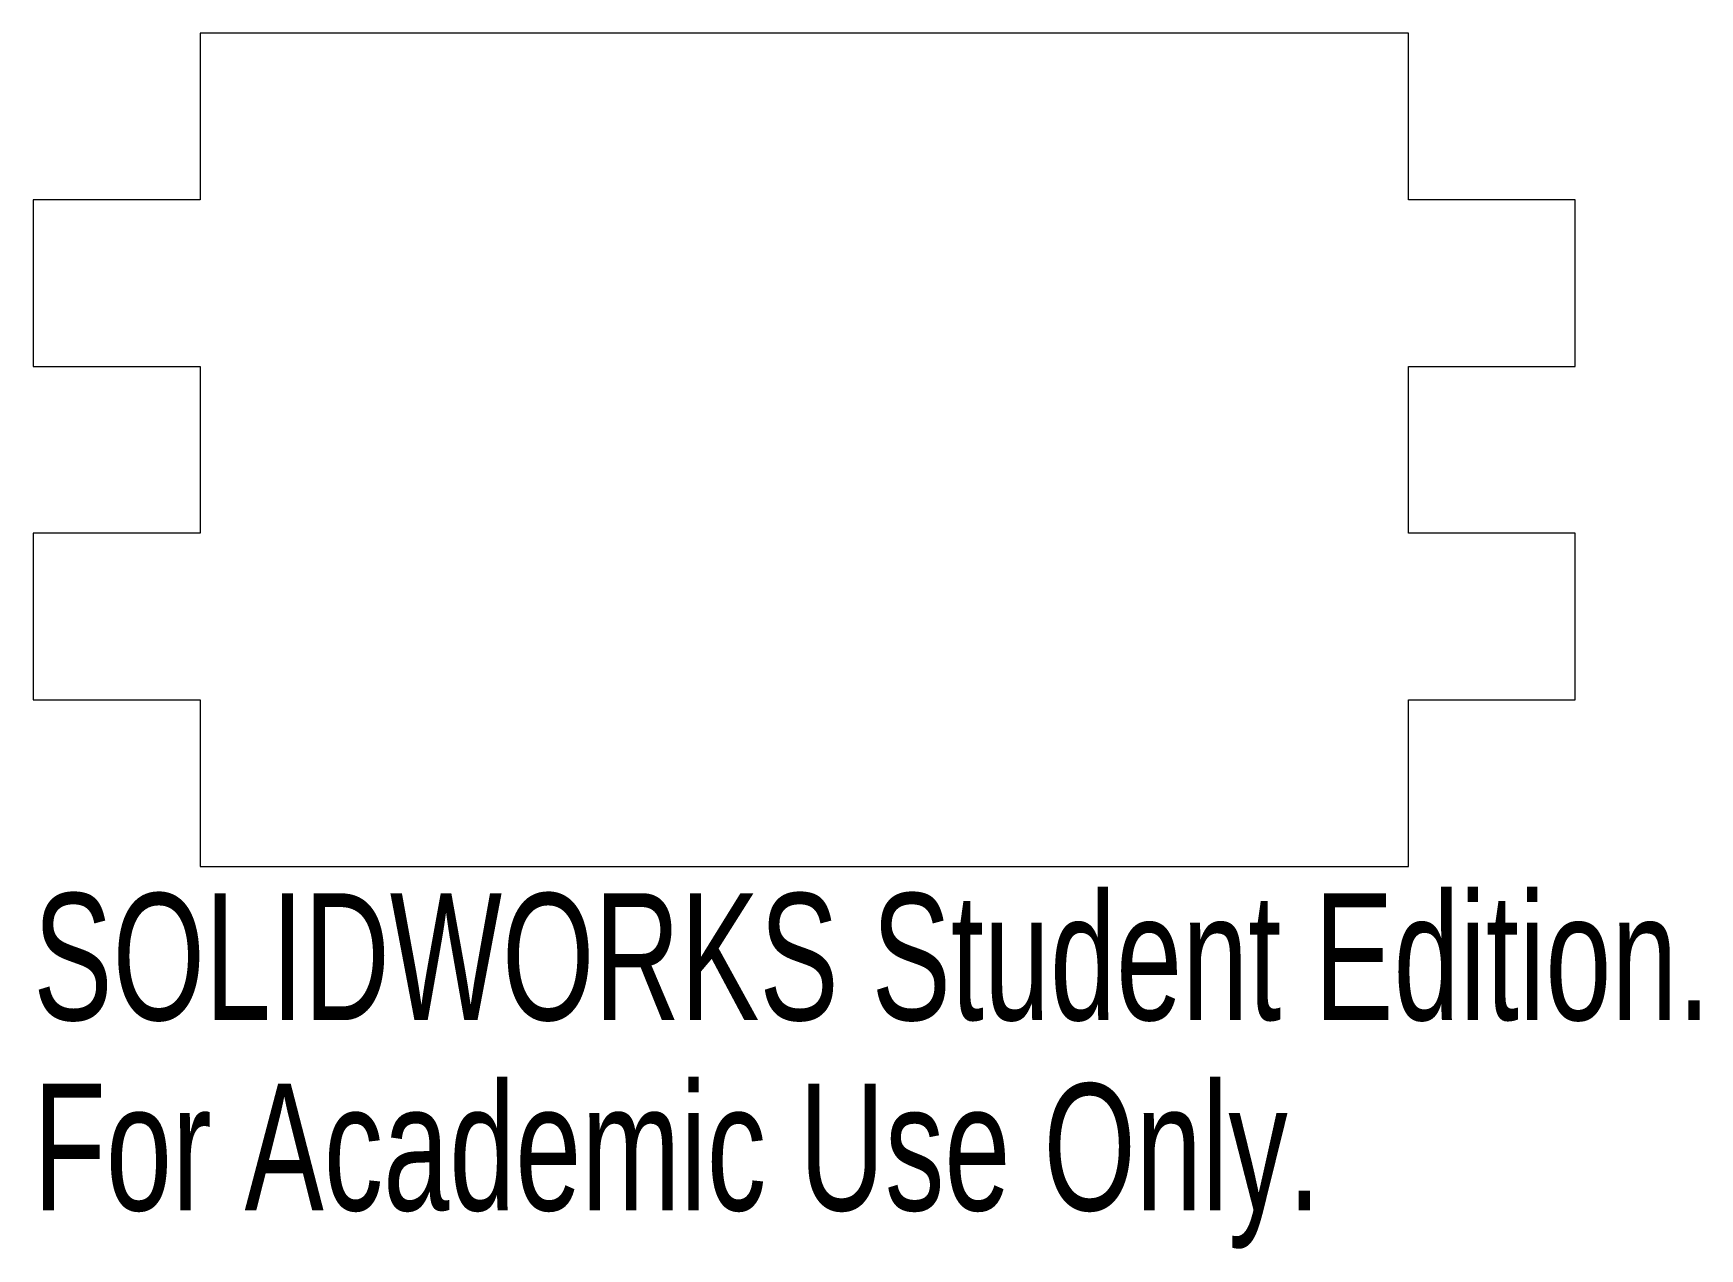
# Model space of a CAD drawing. Header units: inches. Extents: x -2.06 to 0.44, y -0.57 to 1.25.
import ezdxf

# ---------------------------------------------------------------- set-up
doc = ezdxf.new("R2010")
doc.units = ezdxf.units.IN
doc.header["$MEASUREMENT"] = 0
doc.styles.add('SLDTEXTSTYLE0', font='TXT', dxfattribs={"width": 0.7})

msp = doc.modelspace()

# ---------------------------------------------------------------- linework, layer by layer
at = {"color": 7, "linetype": 'Continuous', "lineweight": 15}
for p, q in [((0, 1.25), (-1.812, 1.25)), ((-1.812, 1.25), (-1.812, 1)), ((0, 1), (0, 1.25)), ((-1.812, 1), (-2.062, 1)), ((-2.062, 1), (-2.062, 0.75)), ((0.25, 1), (0, 1)), ((0.25, 0.75), (0.25, 1)), ((-2.062, 0.75), (-1.812, 0.75)), ((-1.812, 0.75), (-1.812, 0.5)), ((0, 0.5), (0, 0.75)), ((0, 0.75), (0.25, 0.75)), ((-1.812, 0.5), (-2.062, 0.5)), ((-2.062, 0.5), (-2.062, 0.25)), ((0.25, 0.5), (0, 0.5)), ((0.25, 0.25), (0.25, 0.5)), ((-2.062, 0.25), (-1.812, 0.25)), ((-1.812, 0.25), (-1.812, 0)), ((0, 0), (0, 0.25)), ((0, 0.25), (0.25, 0.25)), ((-1.812, 0), (0, 0))]:
    msp.add_line(p, q, dxfattribs=at)

# ---------------------------------------------------------------- texts
at = {"color": 7, "linetype": 'Continuous', "char_height": 0.1903, "attachment_point": 1, "style": 'SLDTEXTSTYLE0'}
for s, insert in [('SOLIDWORKS Student Edition.', (-2.062, -0.0401)), ('For Academic Use Only.', (-2.062, -0.3256))]:
    msp.add_mtext(s, dxfattribs=dict(at, insert=insert))

doc.saveas('drawing.dxf')
